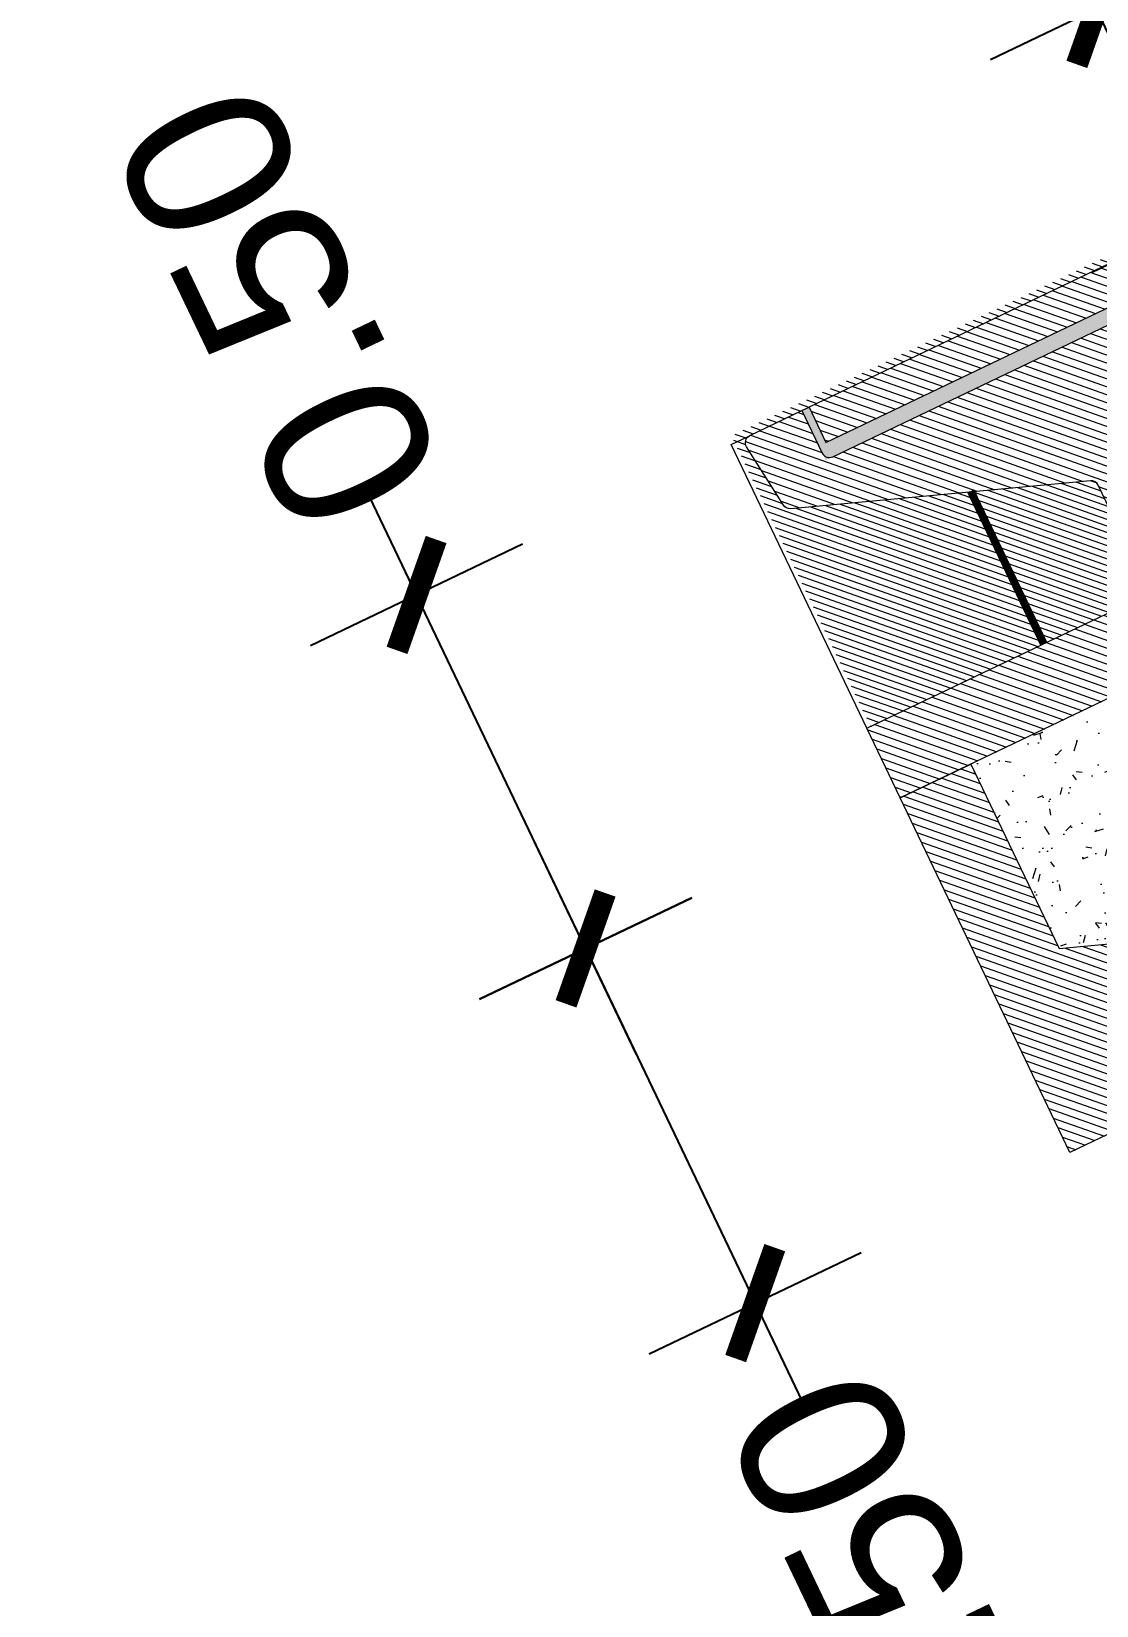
# Model space of a CAD drawing. Header units: metres. Extents: x 679304 to 680626, y 2747329 to 2750056.
# Drawn here: x 679528.639 to 679529.998, y 2747452.1 to 2747454.108 of the extents above; entities that cross this region are included whole.
import ezdxf

# ---------------------------------------------------------------- set-up
doc = ezdxf.new("R2010")
doc.units = ezdxf.units.M
doc.header["$XCLIPFRAME"] = 0
doc.linetypes.add('DASH_1', pattern=[0.4, 0.1, -0.3])
for name, color, linetype in [('01-TX-Dimensions_1-100', 157, 'Continuous'), ('02-L-Waterfeatures 02', 152, 'Continuous'), ('COTAUX', 7, 'Continuous')]:
    doc.layers.add(name, color=color, linetype=linetype)
for name, color, linetype, lineweight in [('02-L-projecció', 6, 'Continuous', 5), ('02-L-seccionat', 4, 'Continuous', 5), ('3-TR Formigó', 252, 'Continuous', 0), ('3-TR terra compactada', 45, 'Continuous', 0)]:
    doc.layers.add(name, color=color, linetype=linetype, lineweight=lineweight)
doc.layers.add('02-L-projecció 2', color=251, linetype='Continuous', lineweight=5, true_color=0x636363)
doc.layers.add('3-TR tot_u', color=8, linetype='Continuous', lineweight=5, true_color=0x787878)
doc.layers.add('EIT_3 TR sorra', color=9, linetype='Continuous', true_color=0xd8ceb0)
doc.layers.add('SL_TREE_ACACIA_PYCNANTHA', color=52, linetype='Continuous', true_color=0xe0e000)
doc.styles.get("Standard").update_dxf_attribs({"font": 'arial.ttf'})
doc.dimstyles.new('E100', dxfattribs={"dimscale": 0.03, "dimtxt": 7, "dimasz": 0.5, "dimexe": 0.1, "dimexo": 15, "dimgap": 4, "dimtad": 1, "dimzin": 0, "dimdsep": 46, "dimtxsty": 'Standard', "dimblk1": 'LINCOT200', "dimblk2": 'LINCOT200', "dimsah": 1, "dimcen": 0.1, "dimdle": 0.1, "dimclrt": 256, "dimadec": 0, "dimazin": 0, "dimtfac": 0.0153846153846154, "dimtofl": 0, "dimtmove": 0, "dimatfit": 3, "dimldrblk": 'LINCOT200', "dimfxl": 1, "dimtolj": 1, "dimtzin": 0, "dimarcsym": 0})
picture_1 = doc.add_image_def('image1.png', size_in_pixel=(900, 793))
pattern_1 = [(44.99999999989515, (-45.99746788525954, 30.80656202230603), (-0.0067351920907895, 0.0067351920908142), [])]

# ---------------------------------------------------------------- blocks, each defined once
blk = doc.blocks.new('Bench')
at = {"layer": '3-TR Formigó'}
h = blk.add_hatch(dxfattribs=at)
h.set_pattern_fill('ANSI31', color=256, scale=0.003, angle=-18.27604261032588, style=0)
h.set_pattern_definition([(44.99999999989514, (-45.49588849255814, 30.80655877431855), (-0.0067351920907895, 0.0067351920908142), [])])
h.paths.add_polyline_path([(0, -4.656613e-10), (0.50157939363271, -3.2475218177e-06), (0.50157939363271, -0.1000032475218177), (0.2407935219807274, -0.1000032475218177), (0.0750000006519258, -0.5499999993480742), (4.656613e-10, -0.5499999998137355)])
at = {"layer": '02-L-seccionat'}
blk.add_lwpolyline([(0, -4.656613e-10), (0.50157939363271, -3.2475218177e-06), (0.50157939363271, -0.1000032475218177), (0.2407935219807274, -0.1000032475218177), (0.0750000006519258, -0.5499999993480742), (4.656613e-10, -0.5499999998137355)], close=True, dxfattribs=at)
blk = doc.blocks.new('WaterFall Channel')
at = {"layer": '3-TR Formigó'}
h = blk.add_hatch(dxfattribs=at)
h.set_pattern_fill('ANSI31', color=256, scale=0.003, angle=-18.27604261032588, style=0)
h.set_pattern_definition(pattern_1)
h.paths.add_polyline_path([(0.0985192004591227, -5.11142425239e-05), (-1.8626451e-09, -4.21903096139e-05), (-1.5869736671e-06, -0.3450375250540674), (0.0985192018561065, -0.3450375245884061)])
h = blk.add_hatch(dxfattribs=at)
h.set_pattern_fill('ANSI31', color=256, scale=0.003, angle=-18.27604261032588, style=0)
h.set_pattern_definition(pattern_1)
edge = h.paths.add_edge_path()
edge.add_line((0.2580314185521884, -0.3999952720651739), (0.0985192027874291, -0.3999831625260413))
edge.add_line((0.0985192027874291, -0.3999831625260413), (0.0985033484175801, -0.3750360794365406))
edge.add_line((0.0985033484175801, -0.3750360794365406), (8.1320758909e-06, -0.3750389693304896))
edge.add_line((8.1320758909e-06, -0.3750389693304896), (2.6109628379e-06, -0.4999805477447808))
edge.add_line((2.6109628379e-06, -0.4999805477447808), (0.4298762682080269, -0.500012955442071))
edge.add_line((0.4298762682080269, -0.500012955442071), (0.4298762682080269, -0.1000000004656613))
edge.add_line((0.4298762682080269, -0.1000000004656613), (0.4998762682080269, -0.1000000004656613))
edge.add_line((0.4998762682080269, -0.1000000004656613), (0.4998762686548926, -0.025056634781127))
edge.add_arc((0.4898366796350784, -0.0264500663910761), 0.0101358275112779, 7.901811386936648, 96.45579607710752)
edge.add_line((0.4886970412917436, -0.0163785112090409), (0.3952812625161918, -0.0274717642880464))
edge.add_line((0.3952812625161918, -0.0274717642880464), (0.2580314185521884, -0.3999952720651739))
at = {"layer": '02-L-seccionat'}
blk.add_lwpolyline([(4.656613e-10, -4.656613e-10), (0.0985192032530904, -4.656613e-10), (0.0985192032530904, -0.3899839207848978, 0.4141913255382975), (0.1085184440340928, -0.3999839207560771), (0.2510580586641579, -0.399994742634442, 0.314238486140348), (0.260442213579803, -0.3934518925298635), (0.3931626223038822, -0.0332221772634832, -0.282040070461689), (0.401366789720167, -0.0267490995061677), (0.4886970412917436, -0.0163785112090409, -0.4492722296790671), (0.4998762696050108, -0.0263087381608784), (0.4998762682080269, -0.1000000004656613), (0.439876268208027, -0.1000000004656613, 0.4142135623730951), (0.4298762682080269, -0.1100000004656613), (0.4298762682080269, -0.500012955442071), (-2.2654421628e-06, -0.4999805482104421), (4.656613e-10, -4.656613e-10)], format="xyb", dxfattribs=at)
blk = doc.blocks.new('General Section WaterFalls')
at = {"layer": '02-L-Waterfeatures 02', "lineweight": 9, "transparency": 33554687}
h = blk.add_hatch(dxfattribs=at)
h.set_pattern_fill('ANSI31', color=256, scale=0.0025, angle=2.6278252e-09)
h.set_pattern_definition([(45.00000000262781, (46.29637361550703, -32.83155877655372), (-0.0056126600759256, 0.0056126600754108), [])])
edge = h.paths.add_edge_path()
edge.add_line((46.09598154760897, -30.88661313755438), (46.09598154667764, -31.28154518356407))
edge.add_line((46.09598154667764, -31.28154518362135), (46.25549376500354, -31.28160677019521))
edge.add_line((46.25549376476556, -31.28160677035339), (46.39274360872956, -30.90908326257626))
edge.add_line((46.39274360937998, -30.90908326255158), (46.486159388104, -30.89794053331695))
edge.add_arc((46.48729880480096, -30.90801237383857), 0.0101360861858358, 7.903237830834428, 96.4543695149469, ccw=False)
edge.add_line((46.49733861535787, -30.90661865682341), (46.49792483921658, -32.70914748065175))
edge.add_line((46.49792483868077, -32.70914748054929), (46.79716845974326, -32.70914748101495))
edge.add_line((46.79716845927759, -32.70914748101495), (46.79733861138406, -31.98914748081005))
edge.add_line((46.79733861191198, -31.98914748057723), (46.50733861234039, -31.98914748057723))
edge.add_line((46.50733861234039, -31.98914748104289), (46.50733861326382, -30.88661313745193))
edge.add_line((46.50733861373737, -30.88661313732155), (46.09598154807463, -30.88661313778721))
at = {"layer": '3-TR Formigó'}
h = blk.add_hatch(dxfattribs=at)
h.set_pattern_fill('ANSI31', color=256, scale=0.003, style=0)
h.set_pattern_definition([(44.99999999999999, (44.29588295333087, -32.3915415101219), (-0.0067351920908019, 0.0067351920908019), [])])
h.paths.add_polyline_path([(46.49733861489221, -30.99161149864085), (46.44733861461282, -30.99161149864085), (46.44733861461282, -31.48158231610433), (46.49733861489221, -31.48158231610433)])
at = {"layer": '3-TR terra compactada'}
h = blk.add_hatch(dxfattribs=at)
h.set_pattern_fill('LINE', color=256, scale=0.0075)
h.set_pattern_definition([(360, (-1.593222050461918, -1.450000001117587), (0, 0.0238125), [])])
edge = h.paths.add_edge_path(flags=16)
edge.add_arc((87.91270721703766, -34.89102650922723), 0.0300000000000011, 0, 360)
h.paths.add_polyline_path([(60.86794612370431, -34.06345526850782), (60.86794612370431, -34.8165326055605), (77.28848761087283, -34.81653260439634), (77.28848760994151, -35.96653260430321), (94.02980208816007, -35.96653260337189), (94.02346620196477, -34.53352967253886), (88.77741158520803, -34.42881766473874), (88.7764219455421, -34.4783984052483), (88.67512278445065, -34.85645277681761), (84.06023222394288, -34.76436978625134), (83.96552849235012, -34.41241660504602), (83.95774579746649, -34.38224918977358), (83.95875280490145, -34.33179827523418), (79.98875382728875, -34.25026744417846), (79.98875382775441, -35.78771875007078), (77.43852502759546, -35.78771875007078), (77.43852502852678, -35.43748732609675), (78.61814005719498, -35.43770227907226), (78.05505687510595, -33.4629564518109), (67.10211191978306, -33.3788115279749), (67.01179703883827, -33.17811179091223), (66.85097349714488, -33.17687627975829), (63.56725041614845, -33.15126436809078), (63.56725041707978, -34.70336046814919), (61.01713174395263, -34.70336046768352), (61.0171317444183, -34.35336060426198), (62.10765844490379, -34.35336060402915), (61.58575402200222, -32.50950451311656), (50.68157043308019, -32.42573419259861), (50.59114177431911, -32.2250335814897), (50.42511908290908, -32.2237581287045), (47.14811543934047, -32.19819437991828), (47.14721526950597, -33.38156245509163), (44.99754665372893, -33.38156245509163), (44.99754665279761, -33.03156259073876), (45.56926759378984, -33.03156259120442), (45.14311256445944, -31.55625739693642), (34.2616229839623, -31.47266142093577), (34.17091776337475, -31.2719586850144), (34.00475173024461, -31.27068213094026), (30.72633214015514, -31.24511096207425), (30.72633214108646, -32.37863686797209), (28.57621343620122, -32.37863686820492), (28.57621343526989, -32.02863700361922), (29.14793437626213, -32.02863700361922), (28.72177934786305, -30.55333180958405), (17.8412764519453, -30.4697434140835), (17.68143947003409, -31.50181839196012), (28.27606689184904, -31.50181839149445), (28.27606689091772, -32.61037793336436), (44.44740463607013, -32.61037793196738), (44.44740463700145, -34.06345526920631)])
at = {"layer": '3-TR tot_u'}
h = blk.add_hatch(dxfattribs=at)
h.set_pattern_fill('AR-CONC', color=256, scale=0.0005, angle=90.27678088138285)
h.set_pattern_definition([(140.2767808813828, (44.29585058521479, -32.3915415094234), (0.0075294083191467, 0.0911297702543663), [0.009525, -0.104775]), (85.27678088138289, (44.29585058521479, -32.3915415094234), (-0.0954421824638195, -0.0180829760590076), [0.00762, -0.083820292085]), (190.7282255813828, (44.29647803399712, -32.38394738663919), (-0.0879127702495888, 0.0730467939738314), [0.0080950044, -0.0890451222999999]), (136.4609808813827, (44.27045088075101, -32.39166420977563), (0.0203661653687272, 0.135639486306251), [0.0142875, -0.1571624999999998]), (186.9123384913827, (44.27214804850518, -32.38036092976108), (-0.1242850351344667, 0.1181030589831279), [0.01214251157, -0.13356780408]), (81.46093205138288, (44.27045088075101, -32.39166420977563), (-0.1242850351284049, 0.1181030589898943), [0.011429983535, -0.12572986596]), (111.2767808813828, (44.27673945715651, -32.37893368327059), (0.0507657992262747, 0.0760533183296827), [0.009525, -0.104775]), (56.27678088138284, (44.27673945715651, -32.37893368327059), (-0.092242182622578, 0.0304557734766822), [0.00762, -0.08382]), (161.7282258813828, (44.2809699405916, -32.37259590672329), (-0.041476383870818, 0.1065090916350389), [0.0080950044, -0.0890449687999999]), (127.7767808813828, (44.29585058521479, -32.3915415094234), (-0.0422844862299229, 0.0013400527942813), [0, -0.082804, 0, -0.08509, 0, -0.0841375]), (97.7767808813828, (44.29585058521479, -32.3915415094234), (-0.0502510964592918, 0.0331674693315446), [0, -0.048514, 0, -0.080899, 0, -0.0320675]), (57.77678088138284, (44.29598739603534, -32.41986217931844), (0.0025368385496153, 0.0678083435244748), [0, -0.03175, 0, -0.0990600000000001, 0, -0.1314450000000001]), (47.77678088138283, (44.29604874597862, -32.43256203178316), (-0.0130708823965968, 0.0740023123926836), [0, -0.041275, 0, -0.065786, 0, -0.093345])])
edge = h.paths.add_edge_path()
edge.add_line((45.99742952594533, -30.98156202235259), (45.73664964362794, -30.98156202235259))
edge.add_line((45.73664964362978, -30.98156202211976), (45.57088849061792, -31.43155877415556))
edge.add_line((45.57088849041611, -31.43155877408572), (45.99742745672064, -31.43156099406503))
edge.add_line((45.99742745608091, -31.4315609941259), (45.99742843313805, -31.25659954655693))
edge.add_line((45.99742843303829, -31.25659954641014), (45.97191512632803, -31.25659954621855))
edge.add_arc((45.94593436457216, -31.24159954721108), 0.0299999999999999, 179.9999999999992, 330.00000176630294, ccw=False)
edge.add_arc((45.94593436457216, -31.24159954721108), 0.03, 29.999999260610423, 180, ccw=False)
edge.add_line((45.97191512631252, -31.2265995470807), (45.99742855689097, -31.2265995469849))
edge.add_line((45.99742855736986, -31.2265995470807), (45.9974295257381, -30.98156202178574))
at = {"layer": 'EIT_3 TR sorra'}
h = blk.add_hatch(dxfattribs=at)
h.set_pattern_fill('ANSI36', color=256, scale=0.001075, angle=-1.014200710357326, style=0, double=1)
h.set_pattern_definition([(43.98579928964266, (44.29588295333087, -32.3915415101219), (0.0019272751255722, 0.006603891924044), [0.0085328125000001, -0.0017065625, 0, -0.0017065625])])
h.paths.add_polyline_path([(46.42745556961744, -32.70914748124778), (46.49733861442655, -32.70914748124778), (46.49733861489221, -32.69914748100564), (46.44733861414716, -32.69914748053998), (46.44733861461282, -32.49152403697372), (46.44733861461282, -32.48152400832623), (46.44733861461282, -31.99155319132842), (46.49733861396089, -31.99155319109559), (46.49733861442655, -31.98155319108628), (46.44733861461282, -31.98155316221528), (46.44733861414716, -31.49158231588081), (46.49733861489221, -31.49158231634647), (46.49733861489221, -31.48158231610433), (46.44733861461282, -31.48158231610433), (46.44733861461282, -30.99161149864085), (46.49733861489221, -30.99161149864085), (46.49733861489221, -30.98161149863154), (46.42733861459419, -30.98161149863154)])
at = {"layer": '02-L-projecció', "linetype": 'DASH_1', "ltscale": 0.05, "const_width": 0.01}
blk.add_lwpolyline([(46.09599060704931, -31.13159955013543), (46.31182483397424, -31.13161910162308)], dxfattribs=at)
at = {"layer": '02-L-projecció 2'}
blk.add_lwpolyline([(46.09598154947161, -30.88161313650199), (46.49733861442655, -30.88161313650199), (46.49733861535787, -30.90661865682341)], dxfattribs=at)
at = {"layer": '02-L-seccionat'}
blk.add_lwpolyline([(46.49733861489221, -30.98161149863154), (46.49733861489221, -30.99161149864085)], dxfattribs=at)
blk.add_lwpolyline([(46.49733861489221, -30.99161149864085), (46.44733861461282, -30.99161149864085), (46.44733861461282, -31.48158231610433), (46.49733861489221, -31.48158231610433)], close=True, dxfattribs=at)
for name, p in [('Bench', (45.49588848976418, -30.88155877473764)), ('WaterFall Channel', (45.99746234668418, -30.88161149830558))]:
    blk.add_blockref(name, p)
blk = doc.blocks.new('LINCOT200')
for p, q in [((0, -9.999961704014426), (0, 10.00003829598554)), ((3.695e-13, 3.82959855756e-05), (10.00000000000051, 3.82959855756e-05))]:
    blk.add_line(p, q)
at = {"const_width": 1.875}
blk.add_lwpolyline([(3.535533801624467, -3.535495714255787), (-3.535533950636761, 3.535572157214076)], dxfattribs=at)
at = {"layer": 'COTAUX'}
blk.add_line((0, 0), (-1.249999999999914, 0), dxfattribs=at)
blk = doc.blocks.new('*D247')
at = {"layer": '01-TX-Dimensions_1-100', "color": 0, "lineweight": -2, "transparency": 16777216}
for p, q in [((679530.1782498831, 2747454.223209938), (679529.9951424031, 2747454.135646151)), ((679529.9978488596, 2747454.136940405), (679529.9913775899, 2747454.150472687)), ((679530.1209193834, 2747453.879583637), (679530.0043201294, 2747454.123408122)), ((679530.3077916767, 2747453.952320888), (679530.1246841969, 2747453.8647571))]:
    blk.add_line(p, q, dxfattribs=at)
at = {"layer": 'DEFPOINTS', "color": 0, "transparency": 16777216}
for p in [(679530.5842183549, 2747454.417348033), (679530.7137601486, 2747454.146458983), (679530.1273906532, 2747453.866051354)]:
    blk.add_point(p, dxfattribs=at)
at = {"layer": '01-TX-Dimensions_1-100', "color": 0, "lineweight": -2, "transparency": 16777216, "xscale": 0.015, "yscale": 0.015, "zscale": 0.015}
for p, rotation in [((679529.9978488596, 2747454.136940405), 115.5575828870524), ((679530.1273906532, 2747453.866051354), 295.5575828870525)]:
    blk.add_blockref('LINCOT200', p, dxfattribs=dict(at, rotation=rotation))
at = {"layer": '01-TX-Dimensions_1-100', "transparency": 16777216, "insert": (679529.8220960576, 2747454.504462796), "char_height": 0.21, "attachment_point": 5, "rotation": 115.55758288705248}
blk.add_mtext('\\A1;0.30', dxfattribs=at)
blk = doc.blocks.new('*D248')
at = {"layer": '01-TX-Dimensions_1-100', "color": 0, "lineweight": -2, "transparency": 16777216}
for p, q in [((679529.1305260359, 2747453.389340944), (679529.1240547661, 2747453.402873226)), ((679529.1259859978, 2747453.387169854), (679529.1278195794, 2747453.38804669)), ((679529.3397103796, 2747452.951908771), (679529.1369973059, 2747453.375808661)), ((679529.3416412086, 2747452.936205206), (679529.343475193, 2747452.937082235))]:
    blk.add_line(p, q, dxfattribs=at)
at = {"layer": 'DEFPOINTS', "color": 0, "transparency": 16777216}
for p in [(679529.5319544699, 2747453.581307948), (679529.7476096808, 2747453.1303433), (679529.3461816495, 2747452.938376489)]:
    blk.add_point(p, dxfattribs=at)
at = {"layer": '01-TX-Dimensions_1-100', "color": 0, "lineweight": -2, "transparency": 16777216, "xscale": 0.015, "yscale": 0.015, "zscale": 0.015}
for p, rotation in [((679529.1305260359, 2747453.389340944), 115.5575828870524), ((679529.3461816495, 2747452.938376489), 295.5575828870525)]:
    blk.add_blockref('LINCOT200', p, dxfattribs=dict(at, rotation=rotation))
at = {"layer": '01-TX-Dimensions_1-100', "transparency": 16777216, "insert": (679528.9547732339, 2747453.756863334), "char_height": 0.21, "attachment_point": 5, "rotation": 115.55758288705248}
blk.add_mtext('\\A1;0.50', dxfattribs=at)
blk = doc.blocks.new('*D246')
at = {"layer": '01-TX-Dimensions_1-100', "color": 0, "lineweight": -2, "transparency": 16777216}
for p, q in [((679529.3415887158, 2747452.93618624), (679529.3434710908, 2747452.937086409)), ((679529.3526488172, 2747452.924848381), (679529.5560966501, 2747452.499412012)), ((679529.5579790887, 2747452.483685306), (679529.5598614635, 2747452.484585476)), ((679529.5625679198, 2747452.48587973), (679529.56903919, 2747452.472347447))]:
    blk.add_line(p, q, dxfattribs=at)
at = {"layer": 'DEFPOINTS', "color": 0, "transparency": 16777216}
for p in [(679529.747557188, 2747453.130324334), (679529.3461775472, 2747452.938380663), (679529.9639475608, 2747452.6778234)]:
    blk.add_point(p, dxfattribs=at)
at = {"layer": '01-TX-Dimensions_1-100', "color": 0, "lineweight": -2, "transparency": 16777216, "xscale": 0.015, "yscale": 0.015, "zscale": 0.015}
for p, rotation in [((679529.3461775472, 2747452.938380663), 115.5575828870524), ((679529.5625679198, 2747452.48587973), 295.5575828870525)]:
    blk.add_blockref('LINCOT200', p, dxfattribs=dict(at, rotation=rotation))
at = {"layer": '01-TX-Dimensions_1-100', "transparency": 16777216, "insert": (679529.7383207217, 2747452.11835734), "char_height": 0.21, "attachment_point": 5, "rotation": 115.55758288705248}
blk.add_mtext('\\A1;0.50', dxfattribs=at)
blk = doc.blocks.new('ACACIA_PYCNANTHA_')
image = blk.add_image(picture_1, insert=(-6.431672699195633, 0), size_in_units=(12.86334539839125, 11.334036556582513), dxfattribs=dict(fade=19))
image.set_boundary_path([(-0.5, -0.5), (899.5, 792.4999999999999)])
image.dxf.clipping = 0
image.dxf.flags = 15

msp = doc.modelspace()

# ---------------------------------------------------------------- block references
at = {"rotation": 115.5575828871377}
msp.add_blockref('General Section WaterFalls', (679521.7318272467, 2747398.310749386), dxfattribs=at)
at = {"layer": 'SL_TREE_ACACIA_PYCNANTHA', "rotation": 115.5482287746755}
msp.add_blockref('ACACIA_PYCNANTHA_', (679526.1611996063, 2747463.188138324), dxfattribs=at)

# ---------------------------------------------------------------- dimensions: what is measured, and where the dimension line sits
at = {"layer": '01-TX-Dimensions_1-100'}
for base, p1, p2, picture, middle in [((679530.1273906532, 2747453.866051354), (679530.5842183552, 2747454.417348034), (679530.7137601492, 2747454.146458983), '*D247', (679529.8220960578, 2747454.504462794)), ((679529.3461816495, 2747452.938376489), (679529.5319544699, 2747453.581307949), (679529.7476096812, 2747453.1303433), '*D248', (679528.9547732342, 2747453.756863334)), ((679529.3461775472, 2747452.938380663), (679529.963947561, 2747452.677823401), (679529.7475571882, 2747453.130324335), '*D246', (679529.738320722, 2747452.118357339))]:
    dim = msp.add_linear_dim(base=base, p1=p1, p2=p2, angle=115.5575828870524, dimstyle='E100', override={"dimtad": 0}, dxfattribs=at)
    dim.commit()
    dim.dimension.update_dxf_attribs({"geometry": picture, "text_midpoint": middle, "dimtype": 160})

doc.saveas('drawing.dxf')
